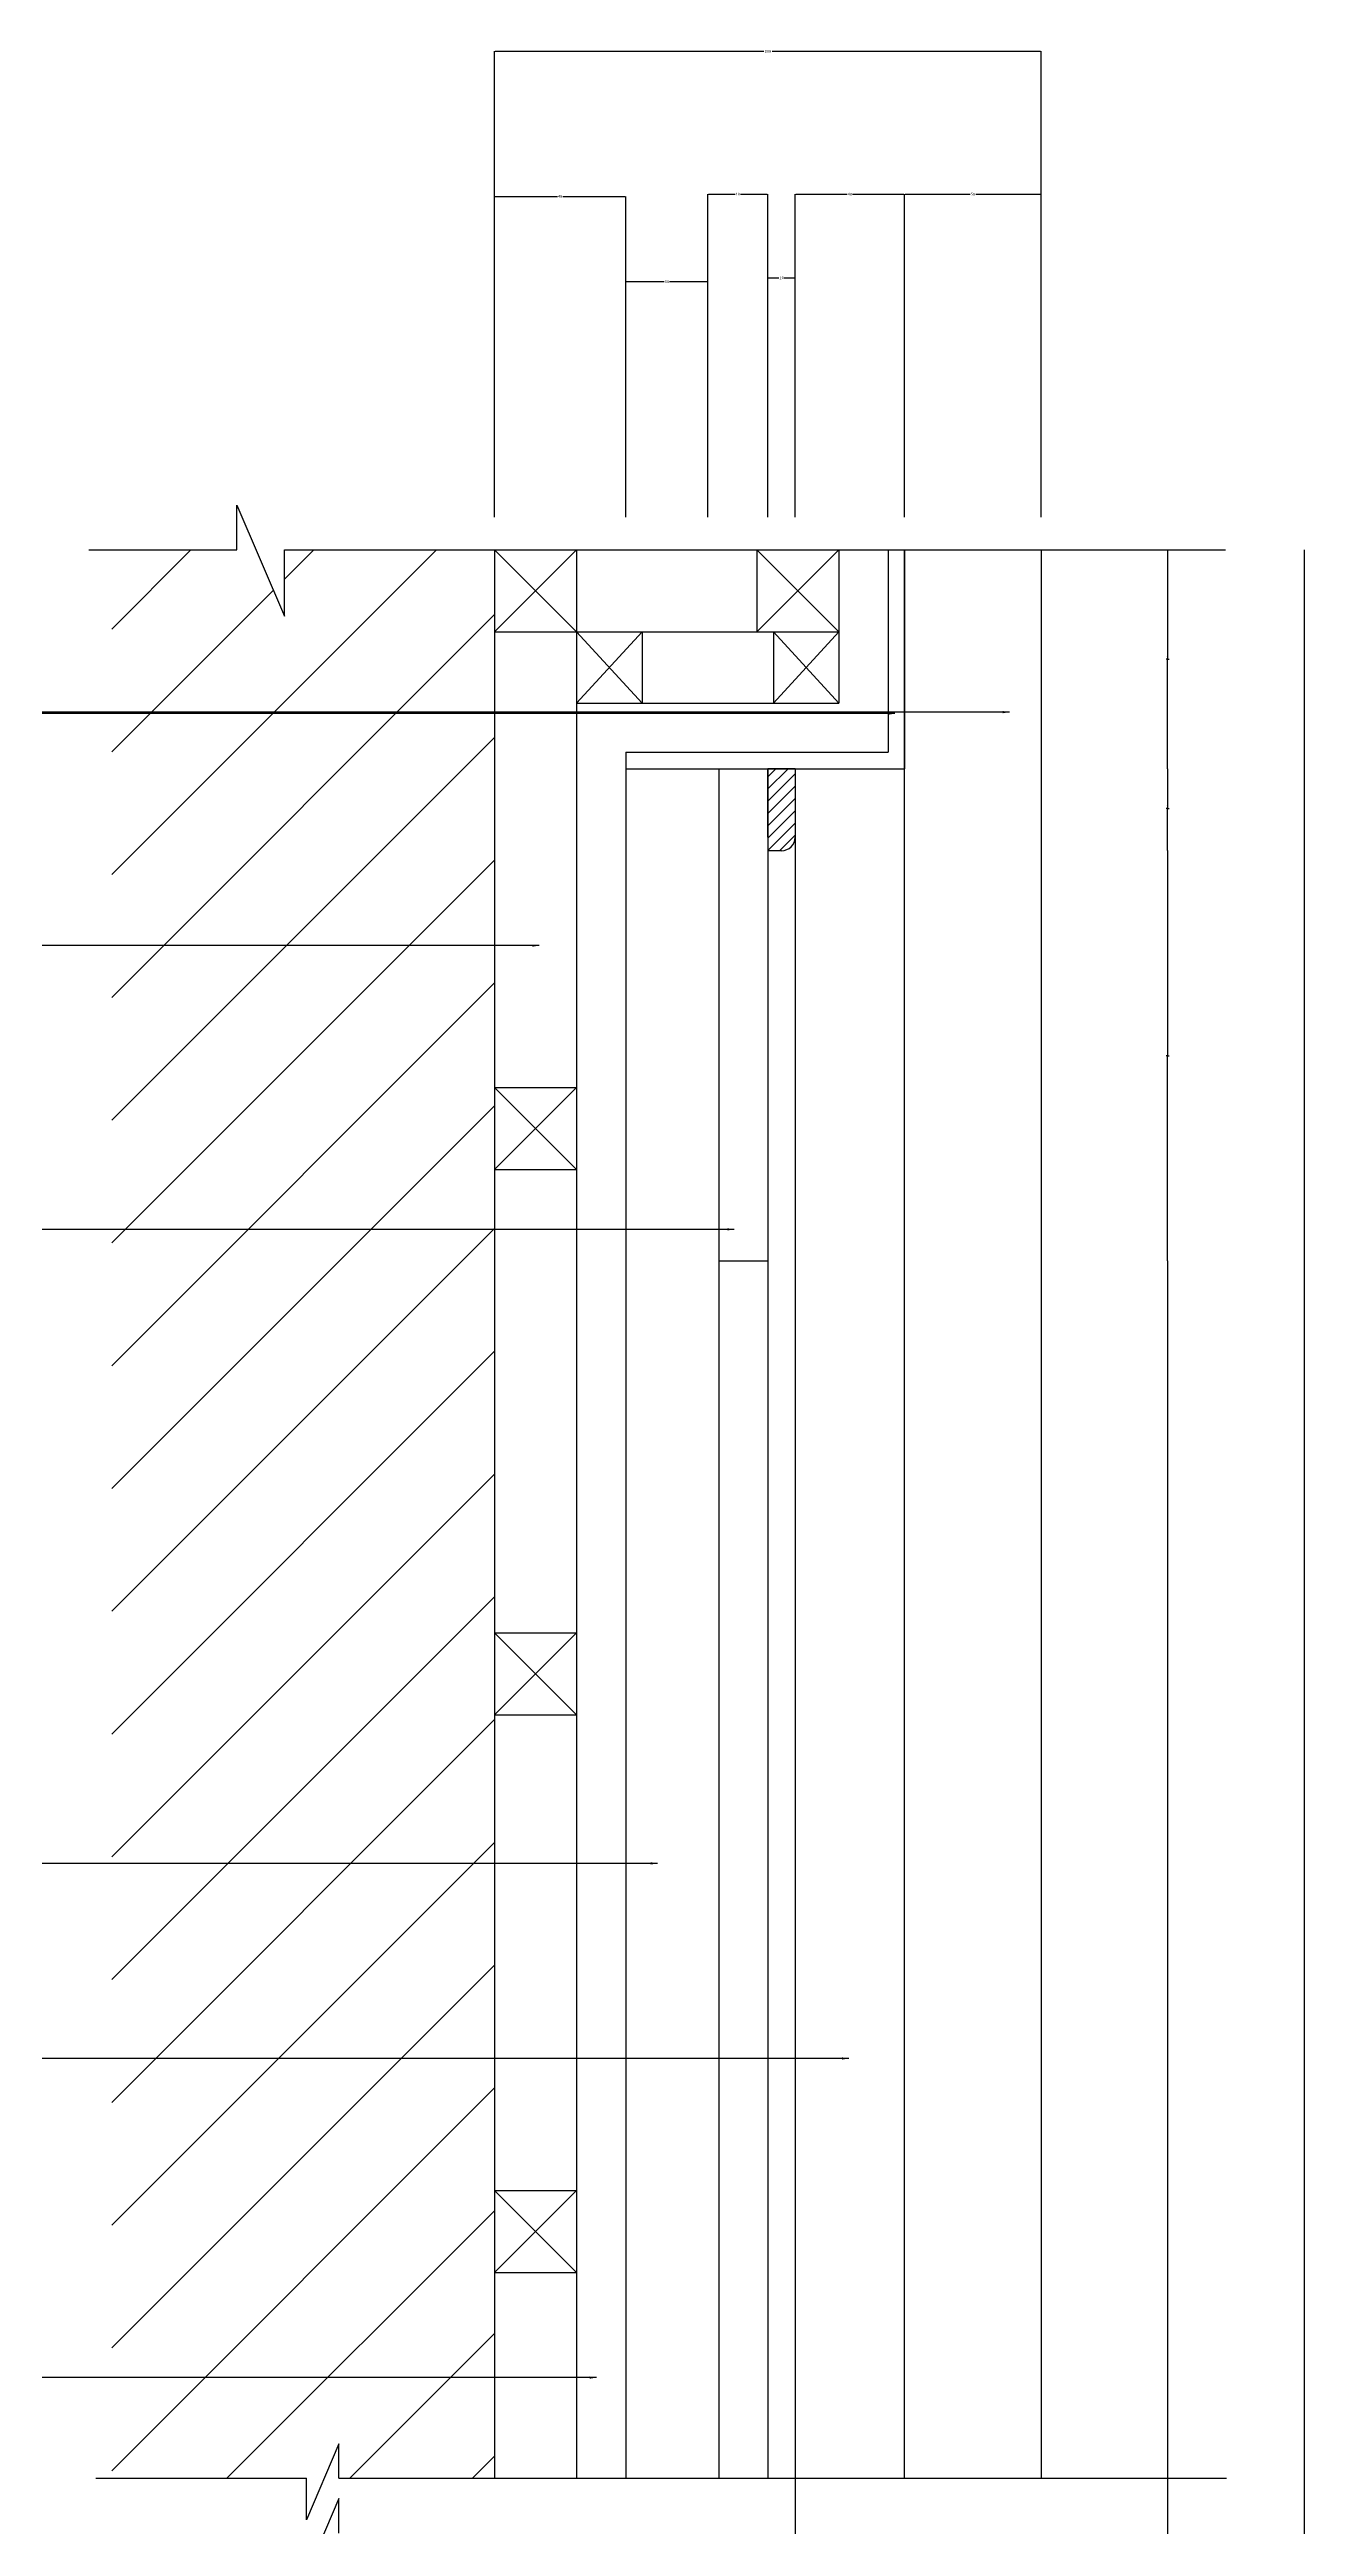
# Model space of a CAD drawing. Header units: metres. Extents: x 119167 to 120224, y -37063 to -34914.
# Drawn here: x 119628 to 120088, y -35820 to -34914 of the extents above; entities that cross this region are included whole.
import ezdxf

# ---------------------------------------------------------------- set-up
doc = ezdxf.new("R2010")
doc.units = ezdxf.units.M
for name, color, linetype in [('中线', 5, 'Continuous'), ('填充', 2, 'Continuous'), ('粗线', 7, 'Continuous'), ('细', 1, 'Continuous')]:
    doc.layers.add(name, color=color, linetype=linetype)
doc.dimstyles.get("Standard").update_dxf_attribs({"dimtxt": 2.5, "dimasz": 2.5, "dimexe": 1.25, "dimexo": 0.625, "dimtad": 1, "dimcen": 2.5, "dimazin": 3, "dimtfac": 1, "dimtmove": 0, "dimatfit": 3})

# ---------------------------------------------------------------- blocks, each defined once
blk = doc.blocks.new('_CLOSEDFILLED')
at = {"color": 0, "linetype": 'BYBLOCK'}
blk.add_solid([(-1, 0.2), (0, 0), (-1, -0.2)], dxfattribs=at)
blk = doc.blocks.new('*D1')
for p, q in [((120036.69, -35097.44), (120036.69, -35137.44)), ((120036.44, -35137.44), (120036.19, -35137.44)), ((120036.69, -35177.44), (120036.69, -35137.44)), ((120036.69, -35137.44), (120036.69, -35137.44)), ((120036.94, -35137.44), (120037.19, -35137.44))]:
    blk.add_line(p, q)
at = {"layer": 'Defpoints'}
for p in [(120036.69, -35097.44), (120036.69, -35137.44), (120036.69, -35177.44)]:
    blk.add_point(p, dxfattribs=at)
at = {"layer": '细', "xscale": 0.25, "yscale": 0.25}
blk.add_blockref('_CLOSEDFILLED', (120036.69, -35137.44), dxfattribs=at)
at = {"layer": '细', "xscale": 0.25, "yscale": 0.25, "rotation": 180}
blk.add_blockref('_CLOSEDFILLED', (120036.69, -35137.44), dxfattribs=at)
at = {"layer": '细', "insert": (120036.69, -35136.315), "char_height": 1, "attachment_point": 5}
blk.add_mtext('0', dxfattribs=at)
blk = doc.blocks.new('*D2')
for p, q in [((120036.69, -35177.44), (120036.69, -35191.94)), ((120036.44, -35191.94), (120036.19, -35191.94)), ((120036.69, -35207.4), (120036.69, -35191.94)), ((120036.69, -35191.94), (120036.69, -35191.94)), ((120036.94, -35191.94), (120037.19, -35191.94))]:
    blk.add_line(p, q)
at = {"layer": 'Defpoints'}
for p in [(120036.69, -35177.44), (120036.69, -35191.94), (120036.69, -35207.4)]:
    blk.add_point(p, dxfattribs=at)
at = {"layer": '细', "xscale": 0.25, "yscale": 0.25}
blk.add_blockref('_CLOSEDFILLED', (120036.69, -35191.94), dxfattribs=at)
at = {"layer": '细', "xscale": 0.25, "yscale": 0.25, "rotation": 180}
blk.add_blockref('_CLOSEDFILLED', (120036.69, -35191.94), dxfattribs=at)
at = {"layer": '细', "insert": (120036.69, -35190.815), "char_height": 1, "attachment_point": 5}
blk.add_mtext('0', dxfattribs=at)
blk = doc.blocks.new('*D3')
for p, q in [((119940.47, -35085.43), (119940.47, -34967.31)), ((119940.72, -34967.31), (119964.47, -34967.31)), ((119966.47, -34967.31), (119990.22, -34967.31)), ((119990.47, -35085.43), (119990.47, -34967.31))]:
    blk.add_line(p, q)
at = {"layer": 'Defpoints'}
for p in [(119940.47, -34967.31), (119940.47, -35085.43), (119990.47, -35085.43)]:
    blk.add_point(p, dxfattribs=at)
at = {"layer": '细', "xscale": 0.25, "yscale": 0.25, "rotation": 180}
blk.add_blockref('_CLOSEDFILLED', (119940.47, -34967.31), dxfattribs=at)
at = {"layer": '细', "xscale": 0.25, "yscale": 0.25}
blk.add_blockref('_CLOSEDFILLED', (119990.47, -34967.31), dxfattribs=at)
at = {"layer": '细', "insert": (119965.47, -34967.31), "char_height": 1, "attachment_point": 5}
blk.add_mtext('50', dxfattribs=at)
blk = doc.blocks.new('*D4')
for p, q in [((120036.69, -35207.4), (120036.69, -35282.42)), ((120036.44, -35282.42), (120036.19, -35282.42)), ((120036.69, -35357.44), (120036.69, -35282.42)), ((120036.69, -35282.42), (120036.69, -35282.42)), ((120036.94, -35282.42), (120037.19, -35282.42))]:
    blk.add_line(p, q)
at = {"layer": 'Defpoints'}
for p in [(120036.69, -35207.4), (120036.69, -35282.42), (120036.69, -35357.44)]:
    blk.add_point(p, dxfattribs=at)
at = {"layer": '细', "xscale": 0.25, "yscale": 0.25}
blk.add_blockref('_CLOSEDFILLED', (120036.69, -35282.42), dxfattribs=at)
at = {"layer": '细', "xscale": 0.25, "yscale": 0.25, "rotation": 180}
blk.add_blockref('_CLOSEDFILLED', (120036.69, -35282.42), dxfattribs=at)
at = {"layer": '细', "insert": (120036.69, -35281.295), "char_height": 1, "attachment_point": 5}
blk.add_mtext('0', dxfattribs=at)
blk = doc.blocks.new('*D8')
for p, q in [((120036.69, -35357.44), (120036.69, -35828.48)), ((120036.44, -35828.48), (120036.19, -35828.48)), ((120036.69, -36299.51), (120036.69, -35828.48)), ((120036.69, -35828.48), (120036.69, -35828.48)), ((120036.94, -35828.48), (120037.19, -35828.48))]:
    blk.add_line(p, q)
at = {"layer": 'Defpoints'}
for p in [(120036.69, -35357.44), (120036.69, -35828.48), (120036.69, -36299.51)]:
    blk.add_point(p, dxfattribs=at)
at = {"layer": '细', "xscale": 0.25, "yscale": 0.25}
blk.add_blockref('_CLOSEDFILLED', (120036.69, -35828.48), dxfattribs=at)
at = {"layer": '细', "xscale": 0.25, "yscale": 0.25, "rotation": 180}
blk.add_blockref('_CLOSEDFILLED', (120036.69, -35828.48), dxfattribs=at)
at = {"layer": '细', "insert": (120036.69, -35827.355), "char_height": 1, "attachment_point": 5}
blk.add_mtext('2410', dxfattribs=at)
blk = doc.blocks.new('*D9')
for p, q in [((120086.69, -35097.44), (120086.69, -35863.48)), ((120086.44, -35863.48), (120086.19, -35863.48)), ((120086.69, -36629.51), (120086.69, -35863.48)), ((120086.69, -35863.48), (120086.69, -35863.48)), ((120086.94, -35863.48), (120087.19, -35863.48))]:
    blk.add_line(p, q)
at = {"layer": 'Defpoints'}
for p in [(120086.69, -35097.44), (120086.69, -35863.48), (120086.69, -36629.51)]:
    blk.add_point(p, dxfattribs=at)
at = {"layer": '细', "xscale": 0.25, "yscale": 0.25}
blk.add_blockref('_CLOSEDFILLED', (120086.69, -35863.48), dxfattribs=at)
at = {"layer": '细', "xscale": 0.25, "yscale": 0.25, "rotation": 180}
blk.add_blockref('_CLOSEDFILLED', (120086.69, -35863.48), dxfattribs=at)
at = {"layer": '细', "insert": (120086.69, -35862.355), "char_height": 1, "attachment_point": 5}
blk.add_mtext('3000', dxfattribs=at)
blk = doc.blocks.new('*D10')
for p, q in [((119790.47, -35085.43), (119790.47, -34968.16)), ((119790.72, -34968.16), (119813.47, -34968.16)), ((119815.47, -34968.16), (119838.22, -34968.16)), ((119838.47, -35085.43), (119838.47, -34968.16))]:
    blk.add_line(p, q)
at = {"layer": 'Defpoints'}
for p in [(119790.47, -34968.16), (119790.47, -35085.43), (119838.47, -35085.43)]:
    blk.add_point(p, dxfattribs=at)
at = {"layer": '细', "xscale": 0.25, "yscale": 0.25, "rotation": 180}
blk.add_blockref('_CLOSEDFILLED', (119790.47, -34968.16), dxfattribs=at)
at = {"layer": '细', "xscale": 0.25, "yscale": 0.25}
blk.add_blockref('_CLOSEDFILLED', (119838.47, -34968.16), dxfattribs=at)
at = {"layer": '细', "insert": (119814.47, -34968.16), "char_height": 1, "attachment_point": 5}
blk.add_mtext('48', dxfattribs=at)
blk = doc.blocks.new('*D11')
for p, q in [((119838.47, -35085.43), (119838.47, -34999.32)), ((119838.72, -34999.32), (119852.47, -34999.32)), ((119854.47, -34999.32), (119868.22, -34999.32)), ((119868.47, -35085.43), (119868.47, -34999.32))]:
    blk.add_line(p, q)
at = {"layer": 'Defpoints'}
for p in [(119838.47, -34999.32), (119838.47, -35085.43), (119868.47, -35085.43)]:
    blk.add_point(p, dxfattribs=at)
at = {"layer": '细', "xscale": 0.25, "yscale": 0.25, "rotation": 180}
blk.add_blockref('_CLOSEDFILLED', (119838.47, -34999.32), dxfattribs=at)
at = {"layer": '细', "xscale": 0.25, "yscale": 0.25}
blk.add_blockref('_CLOSEDFILLED', (119868.47, -34999.32), dxfattribs=at)
at = {"layer": '细', "insert": (119853.47, -34999.32), "char_height": 1, "attachment_point": 5}
blk.add_mtext('34', dxfattribs=at)
blk = doc.blocks.new('*D12')
for p, q in [((119868.47, -35085.43), (119868.47, -34967.31)), ((119868.72, -34967.31), (119878.47, -34967.31)), ((119880.47, -34967.31), (119890.22, -34967.31)), ((119890.47, -35085.43), (119890.47, -34967.31))]:
    blk.add_line(p, q)
at = {"layer": 'Defpoints'}
for p in [(119868.47, -34967.31), (119868.47, -35085.43), (119890.47, -35085.43)]:
    blk.add_point(p, dxfattribs=at)
at = {"layer": '细', "xscale": 0.25, "yscale": 0.25, "rotation": 180}
blk.add_blockref('_CLOSEDFILLED', (119868.47, -34967.31), dxfattribs=at)
at = {"layer": '细', "xscale": 0.25, "yscale": 0.25}
blk.add_blockref('_CLOSEDFILLED', (119890.47, -34967.31), dxfattribs=at)
at = {"layer": '细', "insert": (119879.47, -34967.31), "char_height": 1, "attachment_point": 5}
blk.add_mtext('18', dxfattribs=at)
blk = doc.blocks.new('*D13')
for p, q in [((119890.47, -35085.43), (119890.47, -34997.93)), ((119890.72, -34997.93), (119894.47, -34997.93)), ((119896.47, -34997.93), (119900.22, -34997.93)), ((119900.47, -35085.43), (119900.47, -34997.93))]:
    blk.add_line(p, q)
at = {"layer": 'Defpoints'}
for p in [(119890.47, -34997.93), (119890.47, -35085.43), (119900.47, -35085.43)]:
    blk.add_point(p, dxfattribs=at)
at = {"layer": '细', "xscale": 0.25, "yscale": 0.25, "rotation": 180}
blk.add_blockref('_CLOSEDFILLED', (119890.47, -34997.93), dxfattribs=at)
at = {"layer": '细', "xscale": 0.25, "yscale": 0.25}
blk.add_blockref('_CLOSEDFILLED', (119900.47, -34997.93), dxfattribs=at)
at = {"layer": '细', "insert": (119895.47, -34997.93), "char_height": 1, "attachment_point": 5}
blk.add_mtext('10', dxfattribs=at)
blk = doc.blocks.new('*D14')
for p, q in [((119900.47, -35085.43), (119900.47, -34967.31)), ((119900.72, -34967.31), (119919.47, -34967.31)), ((119921.47, -34967.31), (119940.22, -34967.31)), ((119940.47, -35085.43), (119940.47, -34967.31))]:
    blk.add_line(p, q)
at = {"layer": 'Defpoints'}
for p in [(119900.47, -34967.31), (119900.47, -35085.43), (119940.47, -35085.43)]:
    blk.add_point(p, dxfattribs=at)
at = {"layer": '细', "xscale": 0.25, "yscale": 0.25, "rotation": 180}
blk.add_blockref('_CLOSEDFILLED', (119900.47, -34967.31), dxfattribs=at)
at = {"layer": '细', "xscale": 0.25, "yscale": 0.25}
blk.add_blockref('_CLOSEDFILLED', (119940.47, -34967.31), dxfattribs=at)
at = {"layer": '细', "insert": (119920.47, -34967.31), "char_height": 1, "attachment_point": 5}
blk.add_mtext('40', dxfattribs=at)
blk = doc.blocks.new('*D15')
for p, q in [((119790.47, -35035.43), (119790.47, -34915.09)), ((119790.72, -34915.09), (119888.97, -34915.09)), ((119891.97, -34915.09), (119990.22, -34915.09)), ((119990.47, -35035.43), (119990.47, -34915.09))]:
    blk.add_line(p, q)
at = {"layer": 'Defpoints'}
for p in [(119790.47, -34915.09), (119790.47, -35035.43), (119990.47, -35035.43)]:
    blk.add_point(p, dxfattribs=at)
at = {"layer": '细', "xscale": 0.25, "yscale": 0.25, "rotation": 180}
blk.add_blockref('_CLOSEDFILLED', (119790.47, -34915.09), dxfattribs=at)
at = {"layer": '细', "xscale": 0.25, "yscale": 0.25}
blk.add_blockref('_CLOSEDFILLED', (119990.47, -34915.09), dxfattribs=at)
at = {"layer": '细', "insert": (119890.47, -34915.09), "char_height": 1, "attachment_point": 5}
blk.add_mtext('200', dxfattribs=at)

msp = doc.modelspace()

# ---------------------------------------------------------------- linework, layer by layer
at = {"layer": '中线'}
for p, q in [((119820.47, -35097.44), (119820.47, -35802.67)), ((119886.47, -35097.44), (119886.47, -35127.44)), ((119916.47, -35097.44), (119916.47, -35153.44)), ((119790.47, -35127.44), (119916.47, -35127.44)), ((119844.47, -35127.44), (119844.47, -35153.44)), ((119892.47, -35127.44), (119892.47, -35153.44)), ((119820.47, -35153.44), (119916.47, -35153.44)), ((119838.47, -35171.44), (119838.47, -35802.67)), ((119872.47, -35177.44), (119872.47, -35802.67)), ((119900.47, -35177.44), (119890.47, -35177.44)), ((119890.47, -35202.44), (119890.47, -35177.44)), ((119890.47, -35177.44), (119890.47, -35802.67)), ((119900.47, -35177.44), (119900.47, -35202.44)), ((119895.47, -35207.44), (119890.47, -35207.44)), ((119790.47, -35294.06), (119820.47, -35294.06)), ((119790.47, -35324.06), (119820.47, -35324.06)), ((119872.47, -35357.44), (119890.47, -35357.44)), ((119790.47, -35493.44), (119820.47, -35493.44)), ((119790.47, -35523.44), (119820.47, -35523.44)), ((119790.47, -35697.44), (119820.47, -35697.44)), ((119790.47, -35727.44), (119820.47, -35727.44))]:
    msp.add_line(p, q, dxfattribs=at)
msp.add_arc((119895.47, -35202.44), 5, 270, 0, dxfattribs=at)
at = {"layer": '填充'}
for p, q in [((119650.47, -35126.38), (119679.42, -35097.44)), ((119650.47, -35216.19), (119769.22, -35097.44)), ((119713.68, -35108.08), (119724.32, -35097.44)), ((119650.47, -35171.29), (119709.59, -35112.17)), ((119650.47, -35261.09), (119790.47, -35121.09)), ((119650.47, -35305.99), (119790.47, -35165.99)), ((119890.47, -35180.37), (119893.4, -35177.44)), ((119890.47, -35184.86), (119897.89, -35177.44)), ((119890.47, -35189.35), (119900.47, -35179.35)), ((119890.47, -35193.84), (119900.47, -35183.84)), ((119890.47, -35198.33), (119900.47, -35188.33)), ((119890.47, -35207.31), (119900.47, -35197.31)), ((119890.49, -35202.81), (119900.47, -35192.82)), ((119894.87, -35207.4), (119900.47, -35201.8)), ((119650.47, -35350.89), (119790.47, -35210.89)), ((119650.47, -35395.79), (119790.47, -35255.79)), ((119650.47, -35440.69), (119790.47, -35300.69)), ((119650.47, -35485.59), (119790.47, -35345.59)), ((119650.47, -35530.5), (119790.47, -35390.5)), ((119650.47, -35575.4), (119790.47, -35435.4)), ((119650.47, -35620.3), (119790.47, -35480.3)), ((119650.47, -35665.2), (119790.47, -35525.2)), ((119650.47, -35710.1), (119790.47, -35570.1)), ((119650.47, -35755), (119790.47, -35615)), ((119650.47, -35799.9), (119790.47, -35659.9)), ((119692.6, -35802.67), (119790.47, -35704.8)), ((119737.51, -35802.67), (119790.47, -35749.71)), ((119782.41, -35802.67), (119790.47, -35794.61))]:
    msp.add_line(p, q, dxfattribs=at)
at = {"layer": '粗线'}
msp.add_line((119790.47, -35097.44), (119790.47, -35802.67), dxfattribs=at)
at = {"layer": '细'}
for p, q in [((119696.23, -35081.02), (119713.68, -35121.7)), ((119696.23, -35097.44), (119696.23, -35081.02)), ((119642.08, -35097.44), (119696.23, -35097.44)), ((119713.68, -35121.7), (119713.68, -35097.44)), ((119713.68, -35097.44), (120057.8, -35097.44)), ((119790.47, -35097.44), (119820.47, -35127.44)), ((119790.47, -35127.44), (119820.47, -35097.44)), ((119886.47, -35127.44), (119916.47, -35097.44)), ((119886.47, -35097.44), (119916.47, -35127.44)), ((119934.47, -35097.44), (119934.47, -35171.44)), ((119940.47, -35097.44), (119940.47, -35177.44)), ((119940.47, -35802.67), (119940.47, -35097.44)), ((119990.47, -35097.44), (119990.47, -35802.67)), ((119844.47, -35153.44), (119820.47, -35127.44)), ((119844.47, -35127.44), (119820.47, -35153.44)), ((119892.47, -35153.44), (119916.47, -35127.44)), ((119892.47, -35127.44), (119916.47, -35153.44)), ((119838.47, -35171.44), (119934.47, -35171.44)), ((119838.47, -35177.44), (119940.47, -35177.44)), ((119900.47, -35202.44), (119900.47, -36454.51)), ((119790.47, -35324.06), (119820.47, -35294.06)), ((119790.47, -35294.06), (119820.47, -35324.06)), ((119790.47, -35493.44), (119820.47, -35523.44)), ((119790.47, -35523.44), (119820.47, -35493.44)), ((119790.47, -35697.44), (119820.47, -35727.44)), ((119790.47, -35727.44), (119820.47, -35697.44)), ((119790.47, -35727.44), (119790.47, -35802.67)), ((119733.5, -35790.11), (119721.64, -35817.88)), ((119733.5, -35802.67), (119733.5, -35790.11)), ((119644.68, -35802.67), (119721.64, -35802.67)), ((119721.64, -35817.88), (119721.64, -35802.67)), ((119733.5, -35802.67), (120058.21, -35802.67)), ((119733.5, -35810.11), (119721.64, -35837.88)), ((119733.5, -35822.67), (119733.5, -35810.11))]:
    msp.add_line(p, q, dxfattribs=at)

# ---------------------------------------------------------------- dimensions: what is measured, and where the dimension line sits
for base, p1, p2, picture, middle in [((119790.47, -34915.09), (119790.47, -35035.43), (119990.47, -35035.43), '*D15', (119890.47, -34915.09)), ((119790.47, -34968.16), (119790.47, -35085.43), (119838.47, -35085.43), '*D10', (119814.47, -34968.16)), ((119900.47, -34967.31), (119900.47, -35085.43), (119940.47, -35085.43), '*D14', (119920.47, -34967.31)), ((119940.47, -34967.31), (119940.47, -35085.43), (119990.47, -35085.43), '*D3', (119965.47, -34967.31)), ((119890.47, -34997.93), (119890.47, -35085.43), (119900.47, -35085.43), '*D13', (119895.47, -34997.93)), ((120036.69, -35137.44), (120036.69, -35097.44), (120036.69, -35177.44), '*D1', (120036.69, -35136.315)), ((120036.69, -35191.94), (120036.69, -35177.44), (120036.69, -35207.4), '*D2', (120036.69, -35190.815)), ((120036.69, -35282.42), (120036.69, -35207.4), (120036.69, -35357.44), '*D4', (120036.69, -35281.295))]:
    dim = msp.add_linear_dim(base=base, p1=p1, p2=p2, dimstyle='Standard', dxfattribs=at)
    dim.commit()
    dim.dimension.update_dxf_attribs({"geometry": picture, "text_midpoint": middle})
for base, p1, p2, text, picture, middle in [((119868.47, -34967.31), (119868.47, -35085.43), (119890.47, -35085.43), '18', '*D12', (119879.47, -34967.31)), ((119838.47, -34999.32), (119838.47, -35085.43), (119868.47, -35085.43), '34', '*D11', (119853.47, -34999.32)), ((120086.69, -35863.48), (120086.69, -35097.44), (120086.69, -36629.51), '3000', '*D9', (120086.69, -35862.355)), ((120036.69, -35828.48), (120036.69, -35357.44), (120036.69, -36299.51), '2410', '*D8', (120036.69, -35827.355))]:
    dim = msp.add_linear_dim(base=base, p1=p1, p2=p2, text=text, dimstyle='Standard', dxfattribs=at)
    dim.commit()
    dim.dimension.update_dxf_attribs({"geometry": picture, "text_midpoint": middle})

# ---------------------------------------------------------------- leaders
for points in [[(119978.87, -35156.76), (119167.18, -35156.76)], [(119936.9, -35157.31), (119280.72, -35157.31)], [(119806.78, -35242.14), (119176.48, -35242.14)], [(119878.14, -35345.91), (119173.33, -35345.91)], [(119850.14, -35577.78), (119171.91, -35577.78)], [(119920.1, -35649.13), (119171.91, -35649.13)], [(119827.76, -35765.83), (119171.91, -35765.83)]]:
    msp.add_leader(points, dimstyle='Standard', dxfattribs=at)

doc.saveas('drawing.dxf')
